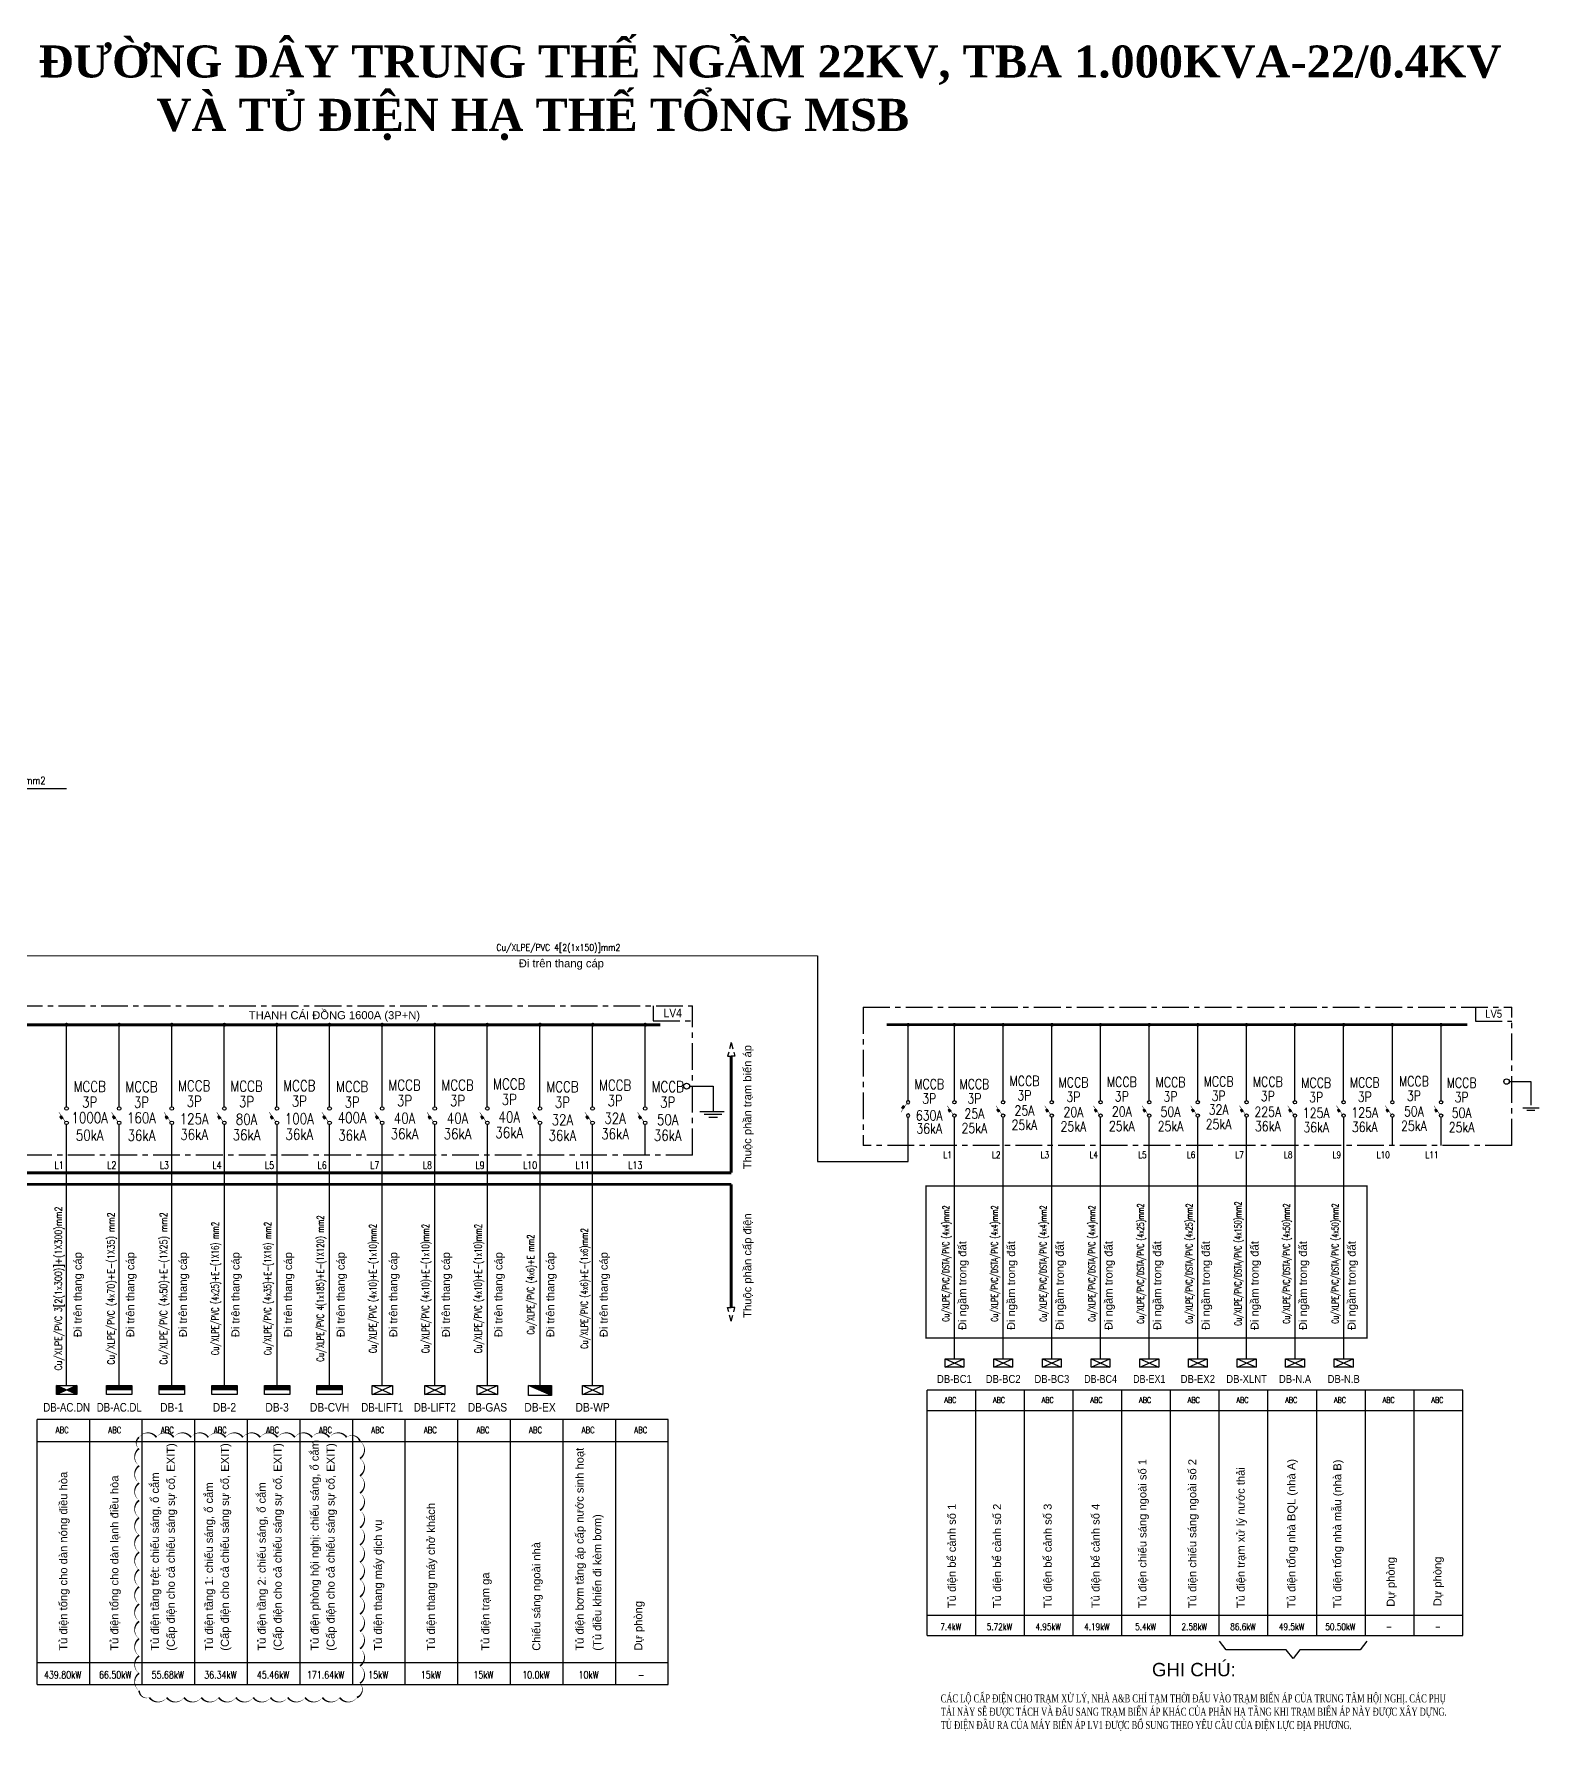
# Model space of a CAD drawing. Extents: x 277663 to 646367, y 171999 to 364848.
# Drawn here: x 487217 to 543611, y 297440 to 361059 of the extents above; entities that cross this region are included whole.
import ezdxf
from ezdxf.enums import TextEntityAlignment as Align

# ---------------------------------------------------------------- set-up
doc = ezdxf.new("R2010")
doc.units = 0
doc.header["$LTSCALE"] = 800
doc.header["$MEASUREMENT"] = 0
for name, pattern in [('CENTER', [2, 1.25, -0.25, 0.25, -0.25]), ('DASHED', [0.75, 0.5, -0.25]), ('HIDDEN', [2.3, 1.5, -0.8])]:
    doc.linetypes.add(name, pattern=pattern)
doc.layers.get('Defpoints').update_dxf_attribs({"color": 1})
for name, color, linetype in [('0-----Dia-Line', 4, 'Continuous'), ('0-----Dia-Text', 3, 'Continuous'), ('0-----E-equip', 2, 'Continuous'), ('0-----E-LINE', 4, 'Continuous'), ('0-----E-text', 3, 'Continuous'), ('0-----text', 3, 'Continuous'), ('E-DB', 2, 'Continuous'), ('E-Revision', 30, 'Continuous'), ('TBD', 2, 'Continuous')]:
    doc.layers.add(name, color=color, linetype=linetype)
doc.layers.add('0---TBD', color=2, linetype='Continuous', lineweight=30)
doc.layers.add('Escutcheondoor', color=2, linetype='CENTER', lineweight=15)
doc.styles.add('ROMANS1', font='ROMANS1.shx', dxfattribs={"width": 0.7})
doc.styles.add('style3', font='times_0.ttf')
doc.styles.add('TEXT1', font='VHARIAL.TTF', dxfattribs={"width": 0.85, "height": 200})
doc.styles.add('VNARIAL', font='VHTIME.TTF')
doc.styles.add('VNROMANS', font='vncc-sim.shx', dxfattribs={"width": 0.6, "bigfont": 'vns.shx'})
doc.dimstyles.new('D2', dxfattribs={"dimtxt": 250, "dimasz": 120, "dimexe": 100, "dimexo": 0, "dimgap": 100, "dimtad": 1, "dimdec": 0, "dimzin": 0, "dimdsep": 46, "dimtxsty": 'VNROMANS', "dimsah": 1, "dimcen": 0.09, "dimdle": 180, "dimclrd": 1, "dimclre": 1, "dimclrt": 7, "dimadec": 0, "dimazin": 0, "dimtfac": 1, "dimtdec": 0, "dimtix": 1, "dimtmove": 2, "dimatfit": 3, "dimfxl": 1, "dimtolj": 1, "dimtzin": 0, "dimarcsym": 0})

# ---------------------------------------------------------------- blocks, each defined once
blk = doc.blocks.new('*X3')
at = {"color": 0}
for p, q in [((153.2, 352.1), (154.9, 353.8)), ((153.3, 352), (155, 353.7)), ((153.4, 351.9), (155.1, 353.6)), ((153.5, 351.8), (155.2, 353.6)), ((153.6, 352.6), (154.8, 353.9)), ((153.6, 351.8), (155.3, 353.5)), ((153.7, 351.7), (155.4, 353.4)), ((153.8, 351.6), (155.6, 353.4)), ((153.9, 351.6), (155.7, 353.3)), ((154, 353.2), (154.7, 353.9)), ((154, 351.5), (155.8, 353.2)), ((154.1, 351.4), (155.8, 353.1)), ((154.2, 351.3), (155.5, 352.6)), ((154.3, 353.7), (154.6, 354)), ((154.3, 351.3), (155.1, 352)), ((154.4, 351.2), (154.8, 351.5))]:
    blk.add_line(p, q, dxfattribs=at)
blk = doc.blocks.new('N')
at = {"layer": '0---TBD'}
for p, q in [((413, -290), (468, -370)), ((468, -370), (589, -288)), ((531, -211), (586, -291))]:
    blk.add_line(p, q, dxfattribs=at)
at = {"layer": '0---TBD', "const_width": 29.4}
blk.add_lwpolyline([(210, -430), (743, -72)], dxfattribs=at)
at = {"layer": '0---TBD'}
for centre in [(0, 0), (800, 0)]:
    blk.add_circle(centre, 100, dxfattribs=at)
at = {"layer": '0---TBD', "xscale": 58.7430489610308, "yscale": 58.7430489610308, "zscale": 58.7430489610308, "rotation": 337.8096984042047}
blk.add_blockref('*X3', (-15728, -16042), dxfattribs=at)
blk = doc.blocks.new('p1')
at = {"layer": 'TBD'}
h = blk.add_hatch(dxfattribs=at)
h.set_pattern_fill('ANSI31', color=256, scale=150, style=0)
h.set_pattern_definition([(45, (-33575, -55100), (-13.258252, 13.258252), [])])
h.paths.add_polyline_path([(500, 0), (500, 175), (-500, 175), (-500, 0)])
for p, q in [((-500, 350), (500, 350)), ((-500, 0), (-500, 350)), ((-500, 175), (500, 175)), ((500, 0), (-500, 0)), ((500, 350), (500, 0))]:
    blk.add_line(p, q, dxfattribs=at)
blk = doc.blocks.new('p5')
at = {"layer": 'TBD'}
for p, q in [((-400, 175), (400, -175)), ((-400, 175), (400, 175)), ((-400, -175), (400, 175)), ((-400, -175), (-400, 175)), ((400, 175), (400, -175)), ((400, -175), (-400, -175))]:
    blk.add_line(p, q, dxfattribs=at)
blk = doc.blocks.new('*X7')
at = {"color": 0}
for p, q in [((30675, 38842), (30681, 38848)), ((30675, 38816), (30699, 38840)), ((30675, 38789), (30717, 38831)), ((30675, 38763), (30736, 38823)), ((30675, 38736), (30754, 38815)), ((30675, 38710), (30773, 38807)), ((30675, 38683), (30791, 38799)), ((30675, 38656), (30810, 38791)), ((30675, 38630), (30828, 38783)), ((30675, 38603), (30847, 38775)), ((30675, 38577), (30865, 38767)), ((30675, 38550), (30883, 38759)), ((30675, 38524), (30902, 38751)), ((30678, 38500), (30920, 38743)), ((30704, 38500), (30939, 38735)), ((30731, 38500), (30957, 38727)), ((30757, 38500), (30976, 38718)), ((30784, 38500), (30994, 38710)), ((30810, 38500), (31013, 38702)), ((30837, 38500), (31031, 38694)), ((30863, 38500), (31049, 38686)), ((30890, 38500), (31068, 38678)), ((30916, 38500), (31086, 38670)), ((30943, 38500), (31105, 38662)), ((30969, 38500), (31123, 38654)), ((30996, 38500), (31142, 38646)), ((31022, 38500), (31160, 38638)), ((31049, 38500), (31179, 38630)), ((31075, 38500), (31197, 38622)), ((31102, 38500), (31215, 38614)), ((31128, 38500), (31234, 38605)), ((31155, 38500), (31252, 38597)), ((31181, 38500), (31271, 38589)), ((31208, 38500), (31289, 38581)), ((31234, 38500), (31308, 38573)), ((31261, 38500), (31326, 38565)), ((31288, 38500), (31345, 38557)), ((31314, 38500), (31363, 38549)), ((31341, 38500), (31381, 38541)), ((31367, 38500), (31400, 38533)), ((31394, 38500), (31418, 38525)), ((31420, 38500), (31437, 38517)), ((31447, 38500), (31455, 38509)), ((31473, 38500), (31474, 38501))]:
    blk.add_line(p, q, dxfattribs=at)
blk = doc.blocks.new('p2')
at = {"layer": 'TBD'}
for p, q in [((-400, 350), (400, 350)), ((-400, 350), (400, 0)), ((-400, 0), (-400, 350)), ((400, 0), (-400, 0)), ((400, 350), (400, 0))]:
    blk.add_line(p, q, dxfattribs=at)
blk.add_blockref('*X7', (-31075, -38500), dxfattribs=at)
blk = doc.blocks.new('*X10')
at = {"color": 0}
for p, q in [((32025, 38840), (32032, 38847)), ((32025, 38813), (32051, 38839)), ((32025, 38787), (32069, 38831)), ((32567, 38613), (32788, 38834)), ((32586, 38605), (32825, 38844)), ((32025, 38760), (32087, 38823)), ((32025, 38734), (32106, 38815)), ((32025, 38707), (32124, 38807)), ((32025, 38681), (32143, 38798)), ((32025, 38654), (32161, 38790)), ((32025, 38628), (32180, 38782)), ((32025, 38601), (32198, 38774)), ((32025, 38575), (32217, 38766)), ((32025, 38548), (32235, 38758)), ((32025, 38522), (32253, 38750)), ((32034, 38504), (32272, 38742)), ((32081, 38524), (32290, 38734)), ((32128, 38545), (32309, 38726)), ((32175, 38566), (32327, 38718)), ((32222, 38586), (32346, 38710)), ((32270, 38607), (32364, 38702)), ((32317, 38628), (32383, 38694)), ((32364, 38648), (32401, 38685)), ((32411, 38669), (32420, 38677)), ((32438, 38669), (32458, 38689)), ((32456, 38661), (32505, 38710)), ((32475, 38653), (32552, 38731)), ((32493, 38645), (32600, 38751)), ((32512, 38637), (32647, 38772)), ((32530, 38629), (32694, 38793)), ((32549, 38621), (32741, 38813)), ((32604, 38597), (32825, 38818)), ((32622, 38589), (32825, 38791)), ((32641, 38581), (32825, 38765)), ((32659, 38572), (32825, 38738)), ((32678, 38564), (32825, 38712)), ((32696, 38556), (32825, 38685)), ((32715, 38548), (32825, 38659)), ((32733, 38540), (32825, 38632)), ((32752, 38532), (32825, 38606)), ((32770, 38524), (32825, 38579)), ((32788, 38516), (32825, 38553)), ((32807, 38508), (32825, 38526))]:
    blk.add_line(p, q, dxfattribs=at)
blk = doc.blocks.new('p3')
at = {"layer": 'TBD'}
for p, q in [((-400, 175), (400, 175)), ((-400, 175), (400, -175)), ((-400, -175), (400, 175)), ((-400, -175), (-400, 175)), ((400, 175), (400, -175)), ((400, -175), (-400, -175))]:
    blk.add_line(p, q, dxfattribs=at)
blk.add_blockref('*X10', (-32425, -38675), dxfattribs=at)

msp = doc.modelspace()

# ---------------------------------------------------------------- linework, layer by layer
at = {"color": 7, "linetype": 'CENTER'}
for p, q in [((452934, 324625), (511888, 324625)), ((511888, 319023), (511888, 324625)), ((518287, 324572), (542592, 324572)), ((518287, 324572), (518287, 319385)), ((542592, 319385), (542592, 324572)), ((542592, 319385), (518287, 319385)), ((511888, 319023), (467305, 319023))]:
    msp.add_line(p, q, dxfattribs=at)
at = {"color": 7, "linetype": 'HIDDEN', "ltscale": 0.2}
for p, q in [((513344, 323250), (513204, 322737)), ((513344, 323250), (513484, 322737)), ((513204, 322737), (513344, 322737)), ((513484, 322737), (513344, 322737)), ((513344, 312804), (513204, 313316)), ((513204, 313316), (513344, 313316)), ((513344, 312804), (513484, 313316)), ((513484, 313316), (513344, 313316))]:
    msp.add_line(p, q, dxfattribs=at)
at = {"color": 7}
for p, q in [((540755, 310221), (520682, 310221)), ((520682, 309455), (540755, 309455)), ((510984, 309125), (487334, 309125)), ((487334, 308298), (510984, 308298)), ((520682, 301785), (540755, 301785)), ((520682, 301020), (540755, 301020)), ((487334, 300015), (510984, 300015)), ((487334, 299188), (510984, 299188))]:
    msp.add_line(p, q, dxfattribs=at)
at = {"color": 7, "linetype": 'CENTER'}
for points in [[(510416, 324625), (510416, 324066), (511888, 324066)], [(541228, 324572), (541228, 324055), (542592, 324055)]]:
    msp.add_lwpolyline(points, dxfattribs=at)
at = {"color": 7, "linetype": 'HIDDEN', "ltscale": 0.5, "const_width": 108}
for points in [[(513344, 318368), (513344, 322737)], [(449931, 314860), (468108, 314860), (468108, 318368), (513344, 318368)], [(449931, 314428), (468540, 314428), (468540, 317936), (513344, 317936)], [(513344, 317936), (513344, 313316)]]:
    msp.add_lwpolyline(points, dxfattribs=at)
at = {"color": 7}
for points in [[(520682, 301020), (520682, 310221)], [(520682, 301020), (520682, 310221)], [(522507, 301020), (522507, 310221)], [(524331, 301020), (524331, 310221)], [(526156, 301020), (526156, 310221)], [(527981, 301020), (527981, 310221)], [(529806, 301020), (529806, 310221)], [(531631, 301020), (531631, 310221)], [(533455, 301020), (533455, 310221)], [(535280, 301020), (535280, 310221)], [(537105, 301020), (537105, 310221)], [(538930, 301020), (538930, 310221)], [(540755, 301020), (540755, 310221)], [(487334, 299188), (487334, 309125)], [(489305, 299188), (489305, 309125)], [(491276, 299188), (491276, 309125)], [(493247, 299188), (493247, 309125)], [(495217, 299188), (495217, 309125)], [(497188, 299188), (497188, 309125)], [(499159, 299188), (499159, 309125)], [(501130, 299188), (501130, 309125)], [(503101, 299188), (503101, 309125)], [(503101, 299188), (503101, 309125)], [(505071, 299188), (505071, 309125)], [(507042, 299188), (507042, 309125)], [(509013, 299188), (509013, 309125)], [(510984, 299188), (510984, 309125)]]:
    msp.add_lwpolyline(points, dxfattribs=at)
at = {"layer": '0-----Dia-Line', "color": 7}
for p, q in [((488438, 320844), (488438, 323917)), ((490409, 320844), (490409, 323917)), ((492379, 320844), (492379, 323917)), ((494350, 320844), (494350, 323917)), ((496321, 320844), (496321, 323917)), ((498292, 320844), (498292, 323917)), ((500263, 320844), (500263, 323917)), ((502233, 320844), (502233, 323917)), ((504204, 320844), (504204, 323917)), ((506177, 320844), (506177, 323917)), ((508148, 320844), (508148, 323917)), ((510119, 320844), (510119, 323917)), ((519970, 321072), (519970, 323917)), ((521704, 321072), (521704, 323917)), ((523531, 321072), (523531, 323917)), ((525355, 321072), (525355, 323917)), ((527180, 321072), (527180, 323917)), ((529005, 321072), (529005, 323917)), ((530824, 321072), (530824, 323917)), ((532653, 321072), (532653, 323917)), ((534465, 321072), (534465, 323917)), ((536290, 321072), (536290, 323917)), ((538115, 321072), (538115, 323917)), ((539940, 321072), (539940, 323917)), ((488442, 319023), (488442, 320174)), ((490413, 319023), (490413, 320174)), ((492383, 319023), (492383, 320174)), ((494354, 319023), (494354, 320174)), ((496325, 319023), (496325, 320174)), ((498296, 319023), (498296, 320174)), ((500267, 319023), (500267, 320174)), ((502238, 319023), (502238, 320174)), ((504208, 319023), (504208, 320174)), ((506179, 319023), (506179, 320174)), ((508150, 319023), (508150, 320174)), ((510121, 319023), (510121, 320174)), ((519970, 318785), (519970, 320452)), ((521707, 319385), (521707, 320452)), ((523532, 319385), (523532, 320452)), ((525357, 319385), (525357, 320452)), ((527182, 319385), (527182, 320452)), ((529007, 319385), (529007, 320452)), ((530831, 319385), (530831, 320452)), ((532651, 319385), (532651, 320452)), ((534467, 319385), (534467, 320452)), ((536291, 319385), (536291, 320452)), ((538116, 319385), (538116, 320452)), ((539941, 319385), (539941, 320452)), ((521705, 311395), (521705, 319385)), ((523532, 311395), (523532, 319385)), ((525357, 311395), (525357, 319385)), ((527182, 311395), (527182, 319385)), ((529007, 311395), (529007, 319385)), ((530826, 311395), (530826, 319385)), ((532654, 311395), (532654, 319385)), ((534467, 311395), (534467, 319385)), ((536291, 311395), (536291, 319385)), ((488442, 310393), (488442, 319023)), ((490413, 310393), (490413, 319023)), ((492383, 310393), (492383, 319023)), ((494354, 310393), (494354, 319023)), ((496325, 310393), (496325, 319023)), ((498296, 310393), (498296, 319023)), ((500267, 310393), (500267, 319023)), ((502238, 310393), (502238, 319023)), ((504208, 310393), (504208, 319023)), ((506179, 310393), (506179, 319023)), ((508150, 310393), (508150, 319023))]:
    msp.add_line(p, q, dxfattribs=at)
msp.add_lwpolyline([(485113, 323917), (485113, 326510), (516580, 326504), (516580, 318785), (519970, 318785)], dxfattribs=at)
for points, const_width in [([(510690, 323917), (484937, 323917)], 108), ([(540925, 323917), (519165, 323917)], 100)]:
    msp.add_lwpolyline(points, dxfattribs=dict(at, const_width=const_width))
at = {"layer": '0-----E-equip', "color": 7}
for p, q in [((512171, 320664), (513078, 320664)), ((543005, 320809), (543611, 320809)), ((543156, 320714), (543459, 320714)), ((512334, 320561), (512989, 320561)), ((512498, 320457), (512825, 320457))]:
    msp.add_line(p, q, dxfattribs=at)
at = {"layer": '0-----E-LINE', "color": 7}
for p, q in [((511783, 321618), (512661, 321618)), ((512661, 321618), (512661, 320664)), ((542494, 321788), (543308, 321788)), ((543308, 321788), (543308, 320905))]:
    msp.add_line(p, q, dxfattribs=at)
for points, const_width in [([(488401, 323917, -1), (488475, 323917, -1)], 74.4), ([(490371, 323917, -1), (490446, 323917, -1)], 74.4), ([(492342, 323917, -1), (492417, 323917, -1)], 74.4), ([(494313, 323917, -1), (494387, 323917, -1)], 74.4), ([(496284, 323917, -1), (496358, 323917, -1)], 74.4), ([(498255, 323917, -1), (498329, 323917, -1)], 74.4), ([(500225, 323917, -1), (500300, 323917, -1)], 74.4), ([(502196, 323917, -1), (502271, 323917, -1)], 74.4), ([(504167, 323917, -1), (504241, 323917, -1)], 74.4), ([(506140, 323917, -1), (506215, 323917, -1)], 74.4), ([(508117, 323917, -1), (508192, 323917, -1)], 74.4), ([(510083, 323917, -1), (510158, 323917, -1)], 74.4), ([(519937, 323917, -1), (520006, 323917, -1)], 68.9), ([(521669, 323917, -1), (521738, 323917, -1)], 68.9), ([(523496, 323917, -1), (523565, 323917, -1)], 68.9), ([(525327, 323917, -1), (525396, 323917, -1)], 68.9), ([(527147, 323917, -1), (527216, 323917, -1)], 68.9), ([(528972, 323917, -1), (529041, 323917, -1)], 68.9), ([(530791, 323917, -1), (530860, 323917, -1)], 68.9), ([(532618, 323917, -1), (532687, 323917, -1)], 68.9), ([(534432, 323917, -1), (534501, 323917, -1)], 68.9), ([(536257, 323917, -1), (536326, 323917, -1)], 68.9), ([(538082, 323917, -1), (538151, 323917, -1)], 68.9), ([(539906, 323917, -1), (539975, 323917, -1)], 68.9)]:
    msp.add_lwpolyline(points, format="xyb", close=True, dxfattribs=dict(at, const_width=const_width))
for centre, radius in [((511672, 321617), 110), ((542392, 321787), 102)]:
    msp.add_circle(centre, radius, dxfattribs=at)
at = {"layer": '0-----E-text', "color": 7}
msp.add_lwpolyline([(537157, 300809), (536903, 300486), (534649, 300486), (534395, 300163), (534141, 300486), (531888, 300486), (531634, 300809)], dxfattribs=at)
at = {"layer": 'Defpoints', "color": 7}
msp.add_lwpolyline([(491158, 308451, 0, 64.8, -0.520567), (491806, 308451, 0, 64.8, -0.520567), (492454, 308451, 0, 64.8, -0.520567), (493102, 308451, 0, 64.8, -0.520567), (493750, 308451, 0, 64.8, -0.520567), (494398, 308451, 0, 64.8, -0.520567), (495046, 308451, 0, 64.8, -0.520567), (495694, 308451, 0, 64.8, -0.520567), (496342, 308451, 0, 64.8, -0.520567), (496990, 308451, 0, 64.8, -0.520567), (497638, 308451, 0, 64.8, -0.520567), (498286, 308451, 0, 64.8, -0.520567), (498934, 308451, 0, 64.8, -0.520567), (499434, 308304, 0, 64.8, -0.520567), (499434, 307656, 0, 64.8, -0.520567), (499434, 307008, 0, 64.8, -0.520567), (499434, 306360, 0, 64.8, -0.520567), (499434, 305712, 0, 64.8, -0.520567), (499434, 305064, 0, 64.8, -0.520567), (499434, 304416, 0, 64.8, -0.520567), (499434, 303768, 0, 64.8, -0.520567), (499434, 303120, 0, 64.8, -0.520567), (499434, 302472, 0, 64.8, -0.520567), (499434, 301824, 0, 64.8, -0.520567), (499434, 301176, 0, 64.8, -0.520567), (499434, 300528, 0, 64.8, -0.520567), (499434, 299880, 0, 64.8, -0.520567), (499434, 299232, 0, 64.8, -0.520567), (499320, 298698, 0, 64.8, -0.520567), (498672, 298698, 0, 64.8, -0.520567), (498024, 298698, 0, 64.8, -0.520567), (497376, 298698, 0, 64.8, -0.520567), (496728, 298698, 0, 64.8, -0.520567), (496080, 298698, 0, 64.8, -0.520567), (495432, 298698, 0, 64.8, -0.520567), (494784, 298698, 0, 64.8, -0.520567), (494136, 298698, 0, 64.8, -0.520567), (493488, 298698, 0, 64.8, -0.520567), (492840, 298698, 0, 64.8, -0.520567), (492192, 298698, 0, 64.8, -0.520567), (491544, 298698, 0, 64.8, -0.520567), (491158, 298960, 0, 64.8, -0.520567), (491158, 299608, 0, 64.8, -0.520567), (491158, 300256, 0, 64.8, -0.520567), (491158, 300904, 0, 64.8, -0.520567), (491158, 301552, 0, 64.8, -0.520567), (491158, 302200, 0, 64.8, -0.520567), (491158, 302848, 0, 64.8, -0.520567), (491158, 303496, 0, 64.8, -0.520567), (491158, 304144, 0, 64.8, -0.520567), (491158, 304792, 0, 64.8, -0.520567), (491158, 305440, 0, 64.8, -0.520567), (491158, 306088, 0, 64.8, -0.520567), (491158, 306736, 0, 64.8, -0.520567), (491158, 307384, 0, 64.8, -0.520567), (491158, 308032, 0, 64.8, -0.520567)], format="xyseb", close=True, dxfattribs=at)
at = {"layer": 'E-Revision', "color": 7, "linetype": 'DASHED', "const_width": 50}
msp.add_lwpolyline([(520635, 317876), (537170, 317876), (537170, 312176), (520635, 312176)], close=True, dxfattribs=at)

# ---------------------------------------------------------------- block references
at = {"layer": '0-----E-equip', "color": 7}
for name, p, xscale, yscale, zscale, rotation in [('N', (488439, 320777), 0.669437999924412, 0.669437999924412, 0.669438000002643, 270), ('N', (490410, 320777), 0.669437999924412, 0.669437999924412, 0.669438000002643, 270), ('N', (492381, 320777), 0.669437999924412, 0.669437999924412, 0.669438000002643, 270), ('N', (494352, 320777), 0.669437999924412, 0.669437999924412, 0.669438000002643, 270), ('N', (496323, 320777), 0.669437999924412, 0.669437999924412, 0.669438000002643, 270), ('N', (498293, 320777), 0.669437999924412, 0.669437999924412, 0.669438000002643, 270), ('N', (500264, 320777), 0.669437999924412, 0.669437999924412, 0.669438000002643, 270), ('N', (502235, 320777), 0.669437999924412, 0.669437999924412, 0.669438000002643, 270), ('N', (504206, 320777), 0.669437999924412, 0.669437999924412, 0.669438000002643, 270), ('N', (506177, 320777), 0.669437999924412, 0.669437999924412, 0.669438000002643, 270), ('N', (508148, 320777), 0.669437999924412, 0.669437999924412, 0.669438000002643, 270), ('N', (510118, 320777), 0.669437999924412, 0.669437999924412, 0.669438000002643, 270), ('N', (519970, 320514), -0.6198499998863554, 0.6198499998863554, 0.6198500000024474, 270), ('N', (521705, 321010), 0.6198499998863554, 0.6198499998863554, 0.6198500000024474, 270), ('N', (523530, 321010), 0.6198499998863554, 0.6198499998863554, 0.6198500000024474, 270), ('N', (525355, 321010), 0.6198499998863554, 0.6198499998863554, 0.6198500000024474, 270), ('N', (527180, 321010), 0.6198499998863554, 0.6198499998863554, 0.6198500000024474, 270), ('N', (529004, 321010), 0.6198499998863554, 0.6198499998863554, 0.6198500000024474, 270), ('N', (530824, 321010), 0.6198499998863554, 0.6198499998863554, 0.6198500000024474, 270), ('N', (532654, 321010), 0.6198499998863554, 0.6198499998863554, 0.6198500000024474, 270), ('N', (534464, 321010), 0.6198499998863554, 0.6198499998863554, 0.6198500000024474, 270), ('N', (536289, 321010), 0.6198499998863554, 0.6198499998863554, 0.6198500000024474, 270), ('N', (538114, 321010), 0.6198499998863554, 0.6198499998863554, 0.6198500000024474, 270), ('N', (539939, 321010), 0.6198499998863554, 0.6198499998863554, 0.6198500000024474, 270), ('p1', (490413, 310393), 0.9503999990411103, 0.9503999999142252, 0.9504000000000001, 180), ('p1', (492383, 310393), 0.9503999990411103, 0.9503999999142252, 0.9504000000000001, 180), ('p2', (506179, 310393), 1.07999999995809, 1.080000000045402, 1.08, 180)]:
    msp.add_blockref(name, p, dxfattribs=dict(at, xscale=xscale, yscale=yscale, zscale=zscale, rotation=rotation))
for p, xscale, yscale, zscale in [((521705, 311241), 0.8800000000046566, 0.8800000000046566, 0.88), ((523532, 311241), 0.8800000000046566, 0.8800000000046566, 0.88), ((525357, 311241), 0.8800000000046566, 0.8800000000046566, 0.88), ((527182, 311241), 0.8800000000046566, 0.8800000000046566, 0.88), ((529007, 311241), 0.8800000000046566, 0.8800000000046566, 0.88), ((530826, 311241), 0.8800000000046566, 0.8800000000046566, 0.88), ((532654, 311241), 0.8800000000046566, 0.8800000000046566, 0.88), ((534467, 311241), 0.8800000000046566, 0.8800000000046566, 0.88), ((536291, 311241), 0.8800000000046566, 0.8800000000046566, 0.88), ((500267, 310226), 0.9504000000888482, 0.9504000000015367, 0.9504000000000001), ((502238, 310226), 0.9504000000888482, 0.9504000000015367, 0.9504000000000001), ((504208, 310226), 0.9504000000888482, 0.9504000000015367, 0.9504000000000001), ((508150, 310226), 0.9504000000888482, 0.9504000000015367, 0.9504000000000001)]:
    msp.add_blockref('p5', p, dxfattribs=dict(at, xscale=xscale, yscale=yscale, zscale=zscale))
at = {"layer": '0-----text', "color": 7, "xscale": 0.9503999990411103, "yscale": 0.9503999999142252, "zscale": 0.9504000000000001, "rotation": 180}
for p in [(494354, 310393), (496325, 310393), (498296, 310393)]:
    msp.add_blockref('p1', p, dxfattribs=at)
at = {"layer": 'E-DB', "color": 7, "linetype": 'ByBlock', "xscale": 0.9504000000888482, "yscale": 0.9504000000015367, "zscale": 0.9504000000000001, "rotation": 180}
msp.add_blockref('p3', (488442, 310226), dxfattribs=at)

# ---------------------------------------------------------------- texts
at = {"color": 7, "insert": (505910, 358847), "char_height": 1200, "attachment_point": 5, "style": 'style3'}
msp.add_mtext_dynamic_manual_height_columns('{\\fTimes New Roman|b1|i0|c0|p18; SƠ ĐỒ NGUYÊN LÝ ĐƯỜNG DÂY TRUNG THẾ NGẦM 22KV, TBA 1.000KVA-22/0.4KV VÀ TỦ ĐIỆN HẠ THẾ TỔNG MSB}', width=12970.56, gutter_width=8724, heights=[3802], dxfattribs=at).dxf.set("width", 72408.16)
at = {"layer": '0-----Dia-Text', "color": 7, "linetype": 'DASHED', "style": 'ROMANS1', "width": 0.8}
for s, height, p in [('MCCB', 375, (524330, 321622)), ('MCCB', 375, (526166, 321568)), ('MCCB', 375, (527978, 321584)), ('MCCB', 375, (529803, 321577)), ('MCCB', 375, (531605, 321603)), ('MCCB', 375, (533448, 321594)), ('MCCB', 375, (535261, 321554)), ('MCCB', 375, (537081, 321565)), ('MCCB', 375, (538923, 321609)), ('MCCB', 375, (540710, 321554)), ('MCCB', 405, (489306, 321398)), ('MCCB', 405, (491246, 321391)), ('MCCB', 405, (493221, 321426)), ('MCCB', 405, (495183, 321412)), ('MCCB', 405, (497161, 321433)), ('MCCB', 405, (499140, 321397)), ('MCCB', 405, (501103, 321452)), ('3P', 405, (501103, 320868)), ('MCCB', 405, (503089, 321452)), ('3P', 405, (503089, 320868)), ('MCCB', 405, (505026, 321496)), ('3P', 405, (505026, 320912)), ('MCCB', 405, (507018, 321390)), ('MCCB', 405, (508993, 321450)), ('MCCB', 405, (510964, 321394)), ('MCCB', 375, (520762, 321506)), ('3P', 375, (520762, 320966)), ('MCCB', 375, (522455, 321506)), ('3P', 375, (522455, 320966)), ('3P', 375, (524330, 321082)), ('3P', 375, (526166, 321028)), ('3P', 375, (527978, 321044)), ('3P', 375, (529803, 321037)), ('3P', 375, (531605, 321063)), ('3P', 375, (533448, 321054)), ('3P', 375, (535261, 321014)), ('3P', 375, (537081, 321025)), ('3P', 375, (538923, 321069)), ('3P', 375, (540710, 321014)), ('3P', 405, (489306, 320815)), ('3P', 405, (491246, 320808)), ('3P', 405, (493221, 320843)), ('3P', 405, (495183, 320829)), ('3P', 405, (497161, 320849)), ('3P', 405, (499140, 320814)), ('40A', 405, (505026, 320255)), ('3P', 405, (507018, 320807)), ('3P', 405, (508993, 320867)), ('3P', 405, (510964, 320810)), ('630A', 375, (520762, 320329)), ('25A', 375, (522455, 320397)), ('25A', 375, (524330, 320513)), ('20A', 375, (526166, 320459)), ('20A', 375, (527978, 320474)), ('50A', 375, (529803, 320468)), ('32A', 375, (531605, 320547)), ('225A', 375, (533448, 320468)), ('125A', 375, (535261, 320427)), ('125A', 375, (537081, 320438)), ('50A', 375, (538923, 320482)), ('50A', 375, (540710, 320427)), ('1000A', 405, (489306, 320231)), ('160A', 405, (491246, 320225)), ('36kA', 405, (493221, 319602)), ('125A', 405, (493221, 320185)), ('80A', 405, (495183, 320171)), ('36kA', 405, (497161, 319608)), ('100A', 405, (497161, 320192)), ('400A', 405, (499140, 320230)), ('36kA', 405, (501103, 319627)), ('40A', 405, (501103, 320211)), ('36kA', 405, (503089, 319627)), ('40A', 405, (503089, 320211)), ('36kA', 405, (505026, 319671)), ('32A', 405, (507018, 320149)), ('36kA', 405, (508993, 319626)), ('32A', 405, (508993, 320209)), ('50A', 405, (510964, 320153)), ('36kA', 375, (520762, 319840)), ('25kA', 375, (522455, 319857)), ('25kA', 375, (524330, 319973)), ('25kA', 375, (526166, 319919)), ('25kA', 375, (527978, 319934)), ('25kA', 375, (529803, 319928)), ('25kA', 375, (531605, 320007)), ('36kA', 375, (533448, 319928)), ('36kA', 375, (535261, 319887)), ('36kA', 375, (537081, 319898)), ('25kA', 375, (538923, 319942)), ('25kA', 375, (540710, 319887)), ('50kA', 405, (489306, 319574)), ('36kA', 405, (491246, 319567)), ('36kA', 405, (495183, 319588)), ('36kA', 405, (499140, 319573)), ('36kA', 405, (507018, 319566)), ('36kA', 405, (510964, 319569))]:
    msp.add_text(s, height=height, dxfattribs=at).set_placement(p, align=Align.CENTER)
for s, height, p in [('L1', 270, (488332, 318517)), ('L2', 270, (490303, 318517)), ('L3', 270, (492273, 318517)), ('L4', 270, (494244, 318517)), ('L5', 270, (496215, 318517)), ('L6', 270, (498186, 318517)), ('L7', 270, (500157, 318517)), ('L8', 270, (502130, 318517)), ('L9', 270, (504101, 318517)), ('L10', 270, (506071, 318517)), ('L11', 270, (508042, 318517)), ('L13', 270, (510013, 318517)), ('L1', 250, (521608, 318917)), ('L2', 250, (523432, 318917)), ('L3', 250, (525257, 318917)), ('L4', 250, (527082, 318917)), ('L5', 250, (528907, 318917)), ('L6', 250, (530732, 318917)), ('L7', 250, (532551, 318917)), ('L8', 250, (534371, 318917)), ('L9', 250, (536192, 318917)), ('L10', 250, (538017, 318917)), ('L11', 250, (539841, 318917))]:
    msp.add_text(s, height=height, dxfattribs=at).set_placement(p, align=Align.RIGHT)
at = {"layer": '0-----Dia-Text', "color": 7, "style": 'ROMANS1'}
for s, height, width, p in [('Cu/XLPE/PVC 3[2(1x300)]+(1X300)mm2', 270, 0.8, (488267, 314029, -48234)), ('Cu/XLPE/PVC (4x70)+E-(1X35) mm2', 270, 0.8, (490237, 314029, -48234)), ('Cu/XLPE/PVC (4x50)+E-(1X25) mm2', 270, 0.8, (492208, 314029, -48234)), ('Cu/XLPE/PVC/DSTA/PVC (4x4)mm2', 250, 0.7, (521507, 314963, -44661)), ('Cu/XLPE/PVC/DSTA/PVC (4x4)mm2', 250, 0.7, (523334, 314963, -44661)), ('Cu/XLPE/PVC/DSTA/PVC (4x4)mm2', 250, 0.7, (525159, 314963, -44661)), ('Cu/XLPE/PVC/DSTA/PVC (4x4)mm2', 250, 0.7, (526983, 314963, -44661)), ('Cu/XLPE/PVC/DSTA/PVC (4x25)mm2', 250, 0.7, (528808, 314963, -44661)), ('Cu/XLPE/PVC/DSTA/PVC (4x25)mm2', 250, 0.7, (530627, 314963, -44661)), ('Cu/XLPE/PVC/DSTA/PVC (4x150)mm2', 250, 0.7, (532456, 314963, -44661)), ('Cu/XLPE/PVC/DSTA/PVC (4x50)mm2', 250, 0.7, (534268, 314963, -44661)), ('Cu/XLPE/PVC/DSTA/PVC (4x50)mm2', 250, 0.7, (536093, 314963, -44661)), ('Cu/XLPE/PVC (4x25)+E-(1X16) mm2', 270, 0.7, (494140, 314029, -48234)), ('Cu/XLPE/PVC (4x35)+E-(1X16) mm2', 270, 0.7, (496111, 314029, -48234)), ('Cu/XLPE/PVC 4(1x185)+E-(1X120) mm2', 270, 0.7, (498082, 314029, -48234)), ('Cu/XLPE/PVC (4x10)+E-(1x10)mm2', 270, 0.7, (500052, 314029, -48234)), ('Cu/XLPE/PVC (4x10)+E-(1x10)mm2', 270, 0.7, (502023, 314029, -48234)), ('Cu/XLPE/PVC (4x10)+E-(1x10)mm2', 270, 0.7, (503994, 314029, -48234)), ('Cu/XLPE/PVC (4x6)+E-(1x6)mm2', 270, 0.7, (507975, 314029, -48234)), ('Cu/XLPE/PVC (4x6)+E mm2', 270, 0.7, (505965, 314178, -48234))]:
    msp.add_text(s, height=height, rotation=90, dxfattribs=dict(at, width=width)).set_placement(p, align=Align.CENTER)
at = {"layer": '0-----Dia-Text', "color": 7, "style": 'ROMANS1', "width": 0.8}
for height, p in [(220, (521326, 309740)), (220, (523151, 309740)), (220, (524976, 309740)), (220, (526801, 309740)), (220, (528625, 309740)), (220, (530450, 309740)), (220, (532275, 309740)), (220, (534100, 309740)), (220, (535925, 309740)), (220, (537750, 309740)), (220, (539574, 309740)), (237.6, (488030, 308606)), (237.6, (490001, 308606)), (237.6, (491972, 308606)), (237.6, (493956, 308606)), (237.6, (495913, 308606)), (237.6, (497898, 308606)), (237.6, (499855, 308606)), (237.6, (501826, 308606)), (237.6, (503797, 308606)), (237.6, (505767, 308606)), (237.6, (507738, 308606)), (237.6, (509709, 308606))]:
    msp.add_text('ABC', height=height, dxfattribs=at).set_placement(p)
at = {"layer": '0-----Dia-Text', "color": 7, "linetype": 'DASHED', "style": 'ROMANS1', "width": 0.8}
for s, height, p in [('7.4kW', 250, (521568, 301353)), ('5.72kW', 250, (523393, 301353)), ('4.95kW', 250, (525217, 301353)), ('4.19kW', 250, (527042, 301353)), ('5.4kW', 250, (528867, 301353)), ('2.58kW', 250, (530692, 301353)), ('86.6kW', 250, (532517, 301353)), ('49.5kW', 250, (534342, 301353)), ('50.50kW', 250, (536166, 301353)), ('-', 250, (537991, 301353)), ('-', 250, (539816, 301353)), ('439.80kW', 270, (488291, 299548)), ('66.50kW', 270, (490262, 299548)), ('55.68kW', 270, (492233, 299548)), ('36.34kW', 270, (494203, 299548)), ('45.46kW', 270, (496174, 299548)), ('171.64kW', 270, (498145, 299548)), ('15kW', 270, (500116, 299548)), ('15kW', 270, (502087, 299548)), ('15kW', 270, (504058, 299548)), ('10.0kW', 270, (506028, 299548)), ('10kW', 270, (507999, 299548)), ('-', 270, (509970, 299548))]:
    msp.add_text(s, height=height, dxfattribs=at).set_placement(p, align=Align.MIDDLE_CENTER)
at = {"layer": '0-----E-text', "color": 7, "style": 'ROMANS1', "width": 0.85}
for s, height, p in [('Cu/XLPE/PVC 3[4(1x240)]+[2(1x240)]mm2', 270, (480679, 332939)), ('Cu/XLPE/PVC 4[2(1x150)]mm2', 250, (504545, 326691))]:
    msp.add_text(s, height=height, dxfattribs=at).set_placement(p)
at = {"layer": '0-----E-text', "color": 7, "style": 'TEXT1'}
for s, height, width, p in [('LV4', 324, 0.85, (511152, 324200)), ('LV5', 300, 0.85, (541910, 324179)), ('DB-BC1', 300, 0.85, (521705, 310489)), ('DB-BC2', 300, 0.85, (523532, 310489)), ('DB-BC3', 300, 0.85, (525357, 310489)), ('DB-BC4', 300, 0.8, (527182, 310489)), ('DB-EX1', 300, 0.8, (529007, 310489)), ('DB-EX2', 300, 0.85, (530826, 310489)), ('DB-XLNT', 300, 0.85, (532654, 310489)), ('DB-N.A', 300, 0.85, (534467, 310489)), ('DB-N.B', 300, 0.85, (536291, 310489)), ('DB-AC.DN', 324, 0.8, (488442, 309415)), ('DB-AC.DL', 324, 0.8, (490413, 309415)), ('DB-1', 324, 0.85, (492383, 309415)), ('DB-LIFT1', 324, 0.8, (500267, 309415)), ('DB-LIFT2', 324, 0.8, (502238, 309415)), ('DB-GAS', 324, 0.85, (504208, 309415)), ('db-ex', 324, 0.85, (506179, 309415)), ('DB-WP', 324, 0.85, (508150, 309415))]:
    msp.add_text(s, height=height, dxfattribs=dict(at, width=width)).set_placement(p, align=Align.CENTER)
msp.add_text('GHI CHó:', height=500, dxfattribs=at).set_placement((529107, 299495))
at = {"layer": '0-----text', "color": 7, "style": 'TEXT1', "width": 0.85}
for s, p in [('DB-2', (494354, 309415)), ('DB-3', (496325, 309415)), ('DB-CVH', (498296, 309415))]:
    msp.add_text(s, height=324, dxfattribs=at).set_placement(p, align=Align.CENTER)
at = {"layer": 'E-Revision', "color": 7, "insert": (521192, 298816), "char_height": 300, "width": 19461.5, "attachment_point": 1, "style": 'ROMANS1'}
msp.add_mtext('{\\fTimes New Roman|b0|i0|c0|p18;\\C0;CÁC LỘ CẤP ĐIỆN CHO TRẠM XỬ LÝ, NHÀ A&B CHỈ TẠM THỜI ĐẤU VÀO TRẠM BIẾN ÁP CỦA TRUNG TÂM HỘI NGHỊ. CÁC PHỤ TẢI NÀY SẼ ĐƯỢC TÁCH VÀ ĐẤU SANG TRẠM BIẾN ÁP KHÁC CỦA PHẦN HẠ TẦNG KHI TRẠM BIẾN ÁP NÀY ĐƯỢC XÂY DỰNG.\\PTỦ ĐIỆN ĐẦU RA CỦA MÁY BIẾN ÁP LV1 ĐƯỢC BỔ SUNG THEO YÊU CẦU CỦA ĐIỆN LỰC ĐỊA PHƯƠNG.}', dxfattribs=at)
at = {"layer": 'Escutcheondoor', "color": 7, "linetype": 'ByBlock', "lineweight": -3, "ltscale": 0.013, "char_height": 300, "style": 'VNARIAL'}
for s, insert, width, attachment_point in [('{\\fArial|b0|i0|c0|p34;Đi trên thang cáp}', (505382, 326371), 5421, 1), ('{\\fArial|b0|i0|c0|p34;THANH CÁI ĐỒNG 1600A (3P+N)}', (498477, 324231), 6804, 5)]:
    msp.add_mtext(s, dxfattribs=dict(at, insert=insert, width=width, attachment_point=attachment_point))
at = {"layer": 'Escutcheondoor', "color": 7, "linetype": 'ByBlock', "lineweight": -3, "ltscale": 0.013, "char_height": 300, "attachment_point": 1, "rotation": 90, "style": 'VNARIAL'}
for s, insert, width in [('{\\fArial|b0|i0|c0|p34;Thuộc phần trạm biến áp}', (513797, 318498), 5421), ('{\\fArial|b0|i0|c0|p34;Thuộc phần cấp điện}', (513797, 312933), 5421), ('{\\fArial|b0|i0|c0|p34;Đi ngầm trong đất}', (521853, 312473), 8094.52), ('{\\fArial|b0|i0|c0|p34;Đi ngầm trong đất}', (523680, 312473), 8094.52), ('{\\fArial|b0|i0|c0|p34;Đi ngầm trong đất}', (525505, 312473), 8094.52), ('{\\fArial|b0|i0|c0|p34;Đi ngầm trong đất}', (527330, 312473), 8094.52), ('{\\fArial|b0|i0|c0|p34;Đi ngầm trong đất}', (529154, 312473), 8094.52), ('{\\fArial|b0|i0|c0|p34;Đi ngầm trong đất}', (530974, 312473), 8094.52), ('{\\fArial|b0|i0|c0|p34;Đi ngầm trong đất}', (532802, 312473), 8094.52), ('{\\fArial|b0|i0|c0|p34;Đi ngầm trong đất}', (534614, 312473), 8094.52), ('{\\fArial|b0|i0|c0|p34;Đi ngầm trong đất}', (536439, 312473), 8094.52), ('{\\fArial|b0|i0|c0|p34;Đi trên thang cáp}', (488704, 312204), 5421), ('{\\fArial|b0|i0|c0|p34;Đi trên thang cáp}', (490675, 312204), 5421), ('{\\fArial|b0|i0|c0|p34;Đi trên thang cáp}', (492646, 312204), 5421), ('{\\fArial|b0|i0|c0|p34;Đi trên thang cáp}', (494617, 312204), 5421), ('{\\fArial|b0|i0|c0|p34;Đi trên thang cáp}', (496588, 312204), 5421), ('{\\fArial|b0|i0|c0|p34;Đi trên thang cáp}', (498558, 312204), 5421), ('{\\fArial|b0|i0|c0|p34;Đi trên thang cáp}', (500529, 312204), 5421), ('{\\fArial|b0|i0|c0|p34;Đi trên thang cáp}', (502500, 312204), 5421), ('{\\fArial|b0|i0|c0|p34;Đi trên thang cáp}', (504471, 312204), 5421), ('{\\fArial|b0|i0|c0|p34;Đi trên thang cáp}', (506413, 312204), 5421), ('{\\fArial|b0|i0|c0|p34;Đi trên thang cáp}', (508413, 312204), 5421), ('{\\fArial|b0|i0|c0|p34;\\C5;(Cấp điện cho cả chiếu sáng sự cố, EXIT)}', (492195, 300451), 8094.52), ('{\\fArial|b0|i0|c0|p34;\\C5;(Cấp điện cho cả chiếu sáng sự cố, EXIT)}', (494219, 300451), 8094.52), ('{\\fArial|b0|i0|c0|p34;\\C5;(Cấp điện cho cả chiếu sáng sự cố, EXIT)}', (496196, 300451), 8094.52), ('{\\fArial|b0|i0|c0|p34;Tủ điện phòng hội nghị: chiếu sáng, ổ cắm}', (497586, 300451), 8094.52), ('{\\fArial|b0|i0|c0|p34;\\C5;(Cấp điện cho cả chiếu sáng sự cố, EXIT)}', (498182, 300451), 8094.52), ('{\\fArial|b0|i0|c0|p34;\\C5;Tủ điện bơm tăng áp cấp nước sinh hoạt}', (507512, 300451), 8094.52), ('{\\fArial|b0|i0|c0|p34;Tủ điện chiếu sáng ngoài số 1}', (528601, 302049), 8094.52), ('{\\fArial|b0|i0|c0|p34;Tủ điện chiếu sáng ngoài số 2}', (530469, 302049), 8094.52), ('{\\fArial|b0|i0|c0|p34;Tủ điện trạm xử lý nước thải}', (532282, 302049), 8094.52), ('{\\fArial|b0|i0|c0|p34;Tủ điện tổng nhà BQL (nhà A)}', (534183, 302049), 8094.52), ('{\\fArial|b0|i0|c0|p34;Tủ điện tổng nhà mẫu (nhà B)}', (535902, 302049), 8094.52), ('{\\fArial|b0|i0|c0|p34;\\C5;Tủ điện tổng cho dàn nóng điều hòa}', (488165, 300451), 8094.52), ('{\\fArial|b0|i0|c0|p34;\\C5;Tủ điện tổng cho dàn lạnh điều hòa}', (490081, 300451), 8094.52), ('{\\fArial|b0|i0|c0|p34;Tủ điện tầng trệt: chiếu sáng, ổ cắm}', (491599, 300451), 8094.52), ('{\\fArial|b0|i0|c0|p34;Tủ điện tầng 1: chiếu sáng, ổ cắm}', (493623, 300451), 8094.52), ('{\\fArial|b0|i0|c0|p34;Tủ điện tầng 2: chiếu sáng, ổ cắm}', (495600, 300451), 8094.52), ('{\\fArial|b0|i0|c0|p34;Tủ điện thang máy chở khách}', (501941, 300451), 8094.52), ('{\\fArial|b0|i0|c0|p34;\\C5;(Tủ điều khiển đi kèm bơm)}', (508173, 300451), 8094.52), ('{\\fArial|b0|i0|c0|p34;Tủ điện bể cảnh số 1}', (521458, 302049), 8094.52), ('{\\fArial|b0|i0|c0|p34;Tủ điện bể cảnh số 2}', (523155, 302049), 8094.52), ('{\\fArial|b0|i0|c0|p34;Tủ điện bể cảnh số 3}', (525048, 302049), 8094.52), ('{\\fArial|b0|i0|c0|p34;Tủ điện bể cảnh số 4}', (526843, 302049), 8094.52), ('{\\fArial|b0|i0|c0|p34;Tủ điện thang máy dịch vụ}', (499956, 300451), 8094.52), ('{\\fArial|b0|i0|c0|p34;Chiếu sáng ngoài nhà}', (505891, 300451), 8094.52), ('{\\fArial|b0|i0|c0|p34;Dự phòng}', (537902, 302100), 8094.52), ('{\\fArial|b0|i0|c0|p34;Dự phòng}', (539656, 302118), 8094.52), ('{\\fArial|b0|i0|c0|p34;\\C1;Tủ điện trạm ga}', (503980, 300451), 8094.52), ('{\\fArial|b0|i0|c0|p34;Dự phòng}', (509711, 300451), 8094.52)]:
    msp.add_mtext(s, dxfattribs=dict(at, insert=insert, width=width))

# ---------------------------------------------------------------- leaders
at = {"layer": '0-----E-text', "color": 7}
msp.add_leader([(480050, 332773), (488430, 332773)], dimstyle='D2', override={"dimasz": 250, "dimgap": 0.7, "dimtad": 0, "dimldrblk": 'ArchTick'}, dxfattribs=at)

doc.saveas('drawing.dxf')
